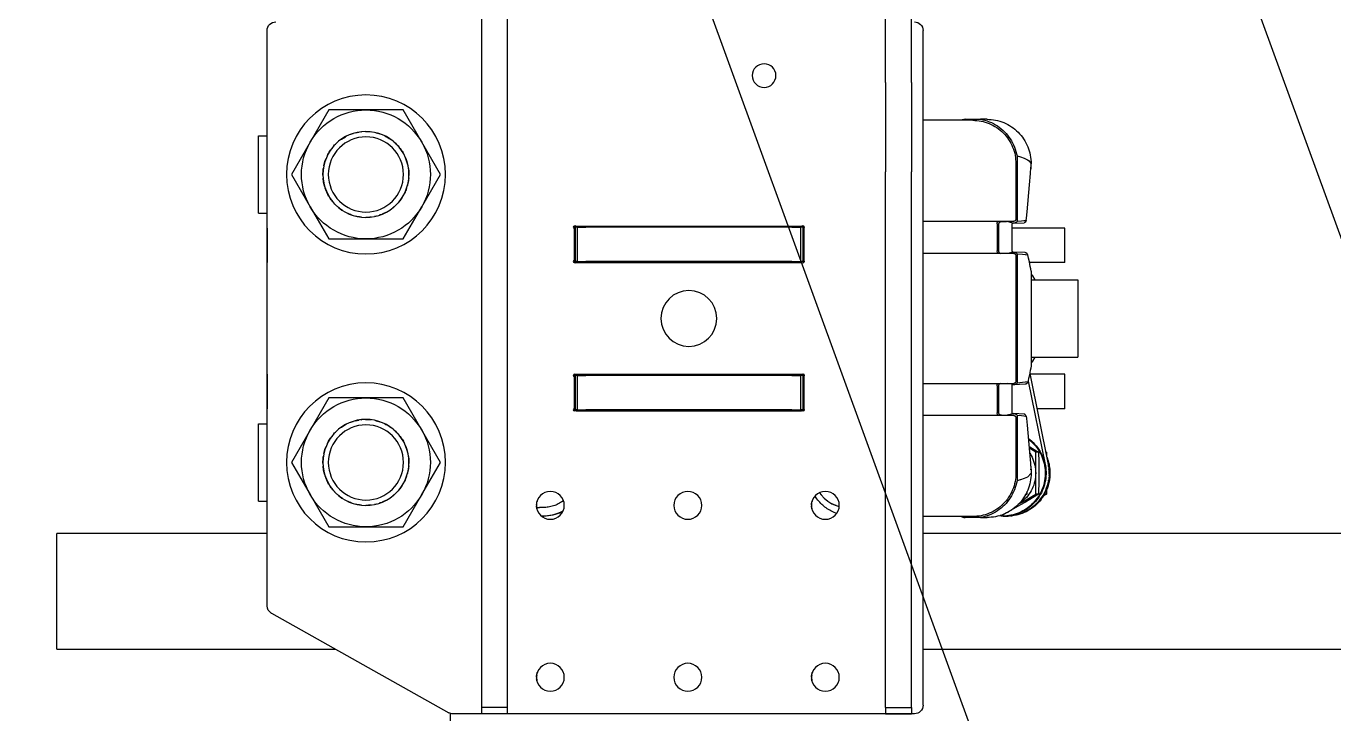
# Model space of a CAD drawing. Header units: inches. Extents: x -233729 to 737493, y -275239 to 196021.
# Drawn here: x 486894.6 to 487199, y 19703.3 to 19863.3 of the extents above; entities that cross this region are included whole.
import ezdxf

# ---------------------------------------------------------------- set-up
doc = ezdxf.new("R2010")
doc.units = ezdxf.units.IN
doc.header["$MEASUREMENT"] = 0
doc.layers.add('P_AX', color=7, linetype='Continuous')

# ---------------------------------------------------------------- blocks, each defined once
blk = doc.blocks.new('A$C48CB4C16')
at = {"layer": 'P_AX', "color": 6, "linetype": 'Continuous'}
for p, q in [((3272.09, 851.11, 710.66), (4039.19, 2958.71, 710.66)), ((4151.95, 2917.67, 710.66), (3383.77, 807.1, 710.66)), ((3289.48, 1509.77, 710.66), (3289.48, 1228.2, 710.66)), ((3247.84, 1204.92, 710.66), (3289.1, 1228.05, 710.66)), ((3397.48, 1228.3, 710.66), (3290.08, 1228.3, 710.66)), ((3296.75, 1228.3, 710.66), (3296.75, 1226.8, 710.66)), ((3302.75, 1228.3, 710.66), (3296.75, 1228.3, 710.66)), ((3296.75, 1226.8, 710.66), (3296.75, 1102.17, 710.66)), ((3302.75, 1226.8, 710.66), (3296.75, 1226.8, 710.66)), ((3302.75, 1228.3, 710.66), (3302.75, 1226.8, 710.66)), ((3302.75, 1226.8, 710.66), (3302.75, 1102.17, 710.66)), ((3390.75, 1228.3, 710.66), (3396.75, 1228.3, 710.66)), ((3390.75, 1226.8, 710.66), (3390.75, 1228.3, 710.66)), ((3390.75, 1226.8, 710.66), (3396.75, 1226.8, 710.66)), ((3390.75, 1226.8, 710.66), (3390.75, 1102.17, 710.66)), ((3396.75, 1226.8, 710.66), (3396.75, 1228.3, 710.66)), ((3396.75, 1226.8, 710.66), (3396.75, 1102.17, 710.66)), ((3399.48, 1226.3, 710.66), (3399.48, 1069.31, 710.66)), ((3309.51, 1219.88, 710.66), (3309.56, 1220.48, 710.66)), ((3309.57, 1220.5, 710.66), (3309.53, 1220.14, 710.66)), ((3309.56, 1220.48, 710.66), (3309.62, 1220.66, 710.66)), ((3373.51, 1219.88, 710.66), (3373.56, 1220.48, 710.66)), ((3373.57, 1220.5, 710.66), (3373.53, 1220.14, 710.66)), ((3373.56, 1220.48, 710.66), (3373.62, 1220.66, 710.66)), ((3309.5, 1219.76, 710.66), (3309.54, 1219.41, 710.66)), ((3309.56, 1219.25, 710.66), (3309.5, 1219.73, 710.66)), ((3309.63, 1218.9, 710.66), (3309.7, 1218.7, 710.66)), ((3309.73, 1218.59, 710.66), (3309.64, 1218.88, 710.66)), ((3373.5, 1219.76, 710.66), (3373.54, 1219.41, 710.66)), ((3373.56, 1219.25, 710.66), (3373.5, 1219.73, 710.66)), ((3373.63, 1218.9, 710.66), (3373.7, 1218.7, 710.66)), ((3373.73, 1218.59, 710.66), (3373.64, 1218.88, 710.66)), ((3197.9, 1213.25, 710.66), (3197.9, 1203.48, 710.66)), ((3197.9, 1213.25, 710.66), (3262.7, 1213.25, 710.66)), ((3399.48, 1213.25, 710.66), (3689.63, 1213.25, 710.66)), ((3197.9, 1203.48, 710.66), (3197.9, 1186.35, 710.66)), ((3246.82, 1203.18, 710.66), (3246.82, 1069.31, 710.66)), ((3246.82, 1186.35, 710.66), (3197.9, 1186.35, 710.66)), ((3256.82, 1177.31, 710.66), (3261.15, 1184.81, 710.66)), ((3261.15, 1184.81, 710.66), (3269.81, 1184.81, 710.66)), ((3269.81, 1184.81, 710.66), (3278.47, 1184.81, 710.66)), ((3278.47, 1184.81, 710.66), (3282.8, 1177.31, 710.66)), ((3659.25, 1186.35, 710.66), (3399.48, 1186.35, 710.66)), ((3311.04, 1182.31, 710.66), (3310.68, 1182.29, 710.66)), ((3311.04, 1182.31, 710.66), (3311.23, 1182.31, 710.66)), ((3315.67, 1181.14, 710.66), (3315.16, 1181.41, 710.66)), ((3315.63, 1181.26, 710.66), (3315.34, 1181.41, 710.66)), ((3379.34, 1181.69, 710.66), (3378.63, 1181.41, 710.66)), ((3411.04, 1182.41, 710.66), (3399.48, 1182.41, 710.66)), ((3408.35, 1182.41, 710.66), (3408.94, 1182.59, 710.66)), ((3408.94, 1182.59, 710.66), (3409.24, 1182.65, 710.66)), ((3412.84, 1182.65, 710.66), (3409.24, 1182.65, 710.66)), ((3412.84, 1182.65, 710.66), (3414.41, 1182.65, 710.66)), ((3414.41, 1182.65, 710.66), (3414.33, 1182.65, 710.66)), ((3417.69, 1182.3, 710.66), (3417, 1182.25, 710.66)), ((3417.89, 1182.12, 710.66), (3417.4, 1182.12, 710.66)), ((3418.92, 1181.54, 710.66), (3417.89, 1182.12, 710.66)), ((3418.14, 1182.31, 710.66), (3417.96, 1182.31, 710.66)), ((3418.14, 1182.31, 710.66), (3418.5, 1182.29, 710.66)), ((3418.14, 1182.31, 710.66), (3418.87, 1182.31, 710.66)), ((3418.87, 1182.31, 710.66), (3419.05, 1182.31, 710.66)), ((3422.19, 1179.67, 710.66), (3418.92, 1181.54, 710.66)), ((3418.94, 1182.27, 710.66), (3418.94, 1182.27, 710.66)), ((3418.94, 1182.27, 710.66), (3418.96, 1182.27, 710.66)), ((3419.13, 1182.3, 710.66), (3419.31, 1182.29, 710.66)), ((3419.84, 1182.25, 710.66), (3420.19, 1182.22, 710.66)), ((3420.34, 1182.05, 710.66), (3420.52, 1182.02, 710.66)), ((3420.52, 1182.02, 710.66), (3420.69, 1181.96, 710.66)), ((3421.23, 1182.02, 710.66), (3421.24, 1182.02, 710.66)), ((3421.29, 1182, 710.66), (3422.25, 1181.71, 710.66)), ((3422.03, 1181.51, 710.66), (3422.04, 1181.51, 710.66)), ((3422.04, 1181.51, 710.66), (3422.1, 1181.48, 710.66)), ((3422.25, 1181.71, 710.66), (3422.6, 1181.56, 710.66)), ((3422.92, 1181.43, 710.66), (3423.22, 1181.3, 710.66)), ((3244.81, 1178.81, 710.66), (3246.04, 1178.81, 710.66)), ((3244.81, 1178.81, 710.66), (3244.81, 1160.81, 710.66)), ((3246.04, 1178.81, 710.66), (3246.82, 1178.81, 710.66)), ((3264.37, 1178.18, 710.66), (3264.13, 1178.04, 710.66)), ((3265.17, 1178.66, 710.66), (3265.07, 1178.6, 710.66)), ((3266.47, 1179.22, 710.66), (3266.27, 1179.16, 710.66)), ((3267.42, 1179.52, 710.66), (3267.37, 1179.5, 710.66)), ((3268.75, 1179.74, 710.66), (3268.61, 1179.73, 710.66)), ((3271.1, 1179.72, 710.66), (3271.02, 1179.73, 710.66)), ((3272.21, 1179.52, 710.66), (3271.82, 1179.59, 710.66)), ((3272.25, 1179.5, 710.66), (3272.21, 1179.52, 710.66)), ((3273.36, 1179.16, 710.66), (3272.92, 1179.3, 710.66)), ((3273.39, 1179.14, 710.66), (3273.36, 1179.16, 710.66)), ((3274.46, 1178.66, 710.66), (3273.7, 1179, 710.66)), ((3274.55, 1178.61, 710.66), (3274.46, 1178.66, 710.66)), ((3275.49, 1178.04, 710.66), (3275.48, 1178.04, 710.66)), ((3309.5, 1179.76, 710.66), (3309.55, 1179.28, 710.66)), ((3309.53, 1179.47, 710.66), (3309.51, 1179.79, 710.66)), ((3309.58, 1180.53, 710.66), (3309.52, 1179.99, 710.66)), ((3309.54, 1180.2, 710.66), (3309.58, 1180.56, 710.66)), ((3309.55, 1180.27, 710.66), (3309.68, 1180.29, 710.66)), ((3309.55, 1180.27, 710.66), (3309.62, 1180.28, 710.66)), ((3309.58, 1180.55, 710.66), (3309.58, 1180.53, 710.66)), ((3309.62, 1180.28, 710.66), (3309.68, 1180.29, 710.66)), ((3309.68, 1178.75, 710.66), (3309.63, 1178.93, 710.66)), ((3309.63, 1178.9, 710.66), (3309.73, 1178.6, 710.66)), ((3309.68, 1180.29, 710.66), (3310.22, 1180.31, 710.66)), ((3311.04, 1180.31, 710.66), (3310.22, 1180.31, 710.66)), ((3315.64, 1178.84, 710.66), (3315.79, 1178.71, 710.66)), ((3373.5, 1179.76, 710.66), (3373.55, 1179.28, 710.66)), ((3373.53, 1179.47, 710.66), (3373.51, 1179.79, 710.66)), ((3373.58, 1180.53, 710.66), (3373.52, 1179.99, 710.66)), ((3373.54, 1180.2, 710.66), (3373.58, 1180.56, 710.66)), ((3373.58, 1180.55, 710.66), (3373.58, 1180.53, 710.66)), ((3373.68, 1178.75, 710.66), (3373.63, 1178.93, 710.66)), ((3373.63, 1178.9, 710.66), (3373.73, 1178.6, 710.66)), ((3374.59, 1178.05, 710.66), (3374.34, 1177.65, 710.66)), ((3375.74, 1177.35, 710.66), (3376.48, 1178.15, 710.66)), ((3376.48, 1178.15, 710.66), (3377.32, 1178.84, 710.66)), ((3377.32, 1178.84, 710.66), (3378.26, 1179.41, 710.66)), ((3378.26, 1179.41, 710.66), (3379.25, 1179.84, 710.66)), ((3379.25, 1179.84, 710.66), (3379.94, 1180.04, 710.66)), ((3379.25, 1179.84, 710.66), (3379.94, 1180.04, 710.66)), ((3421.64, 1179.56, 710.66), (3422.54, 1179.05, 710.66)), ((3422.5, 1178.95, 710.66), (3421.75, 1179.47, 710.66)), ((3423.29, 1179.03, 710.66), (3422.19, 1179.67, 710.66)), ((3422.54, 1179.05, 710.66), (3425.76, 1177.21, 710.66)), ((3426.35, 1177.21, 710.66), (3423.29, 1179.03, 710.66)), ((3423.3, 1180.85, 710.66), (3423.46, 1180.76, 710.66)), ((3423.46, 1180.76, 710.66), (3423.59, 1180.66, 710.66)), ((3424.15, 1180.78, 710.66), (3424.17, 1180.77, 710.66)), ((3424.26, 1180.71, 710.66), (3425.02, 1180.17, 710.66)), ((3424.72, 1179.81, 710.66), (3424.74, 1179.79, 710.66)), ((3424.74, 1179.79, 710.66), (3424.81, 1179.72, 710.66)), ((3425.02, 1180.17, 710.66), (3425.32, 1179.91, 710.66)), ((3425.59, 1179.67, 710.66), (3425.82, 1179.47, 710.66)), ((3425.72, 1178.77, 710.66), (3425.85, 1178.63, 710.66)), ((3425.85, 1178.63, 710.66), (3425.94, 1178.5, 710.66)), ((3426.54, 1178.69, 710.66), (3426.56, 1178.65, 710.66)), ((3426.65, 1178.54, 710.66), (3427.17, 1177.83, 710.66)), ((3252.49, 1169.81, 710.66), (3256.82, 1177.31, 710.66)), ((3261.19, 1174.84, 710.66), (3260.96, 1174.45, 710.66)), ((3261.58, 1175.49, 710.66), (3261.45, 1175.26, 710.66)), ((3262.58, 1176.69, 710.66), (3262.33, 1176.44, 710.66)), ((3263.18, 1177.29, 710.66), (3263.05, 1177.16, 710.66)), ((3276.56, 1177.17, 710.66), (3276.45, 1177.29, 710.66)), ((3277.3, 1176.44, 710.66), (3277.25, 1176.48, 710.66)), ((3278.17, 1175.28, 710.66), (3278.04, 1175.49, 710.66)), ((3282.8, 1177.31, 710.66), (3287.13, 1169.81, 710.66)), ((3375.39, 1176.86, 710.66), (3375.74, 1177.35, 710.66)), ((3375.39, 1176.85, 710.66), (3375.39, 1176.86, 710.66)), ((3423.63, 1177.21, 710.66), (3423.22, 1177.46, 710.66)), ((3423.34, 1177.21, 710.66), (3423.63, 1177.21, 710.66)), ((3423.65, 1176.58, 710.66), (3423.63, 1177.21, 710.66)), ((3425.71, 1174.93, 710.66), (3425.7, 1173.55, 710.66)), ((3425.76, 1177.21, 710.66), (3425.71, 1174.93, 710.66)), ((3426.35, 1177.21, 710.66), (3425.76, 1177.21, 710.66)), ((3426.37, 1176.42, 710.66), (3426.35, 1177.21, 710.66)), ((3426.4, 1174.79, 710.66), (3426.37, 1176.42, 710.66)), ((3426.74, 1177.34, 710.66), (3426.76, 1177.31, 710.66)), ((3426.76, 1177.31, 710.66), (3426.82, 1177.2, 710.66)), ((3427.17, 1177.83, 710.66), (3427.38, 1177.47, 710.66)), ((3427.37, 1176.03, 710.66), (3427.45, 1175.85, 710.66)), ((3427.45, 1175.85, 710.66), (3427.49, 1175.71, 710.66)), ((3427.51, 1177.61, 710.66), (3427.46, 1177.64, 710.66)), ((3428.18, 1177.21, 710.66), (3427.51, 1177.61, 710.66)), ((3427.56, 1177.17, 710.66), (3427.71, 1176.92, 710.66)), ((3427.71, 1177.21, 710.66), (3428.18, 1177.21, 710.66)), ((3428.14, 1175.95, 710.66), (3428.16, 1175.89, 710.66)), ((3428.2, 1176.42, 710.66), (3428.18, 1177.21, 710.66)), ((3428.2, 1176.22, 710.66), (3428.2, 1176.42, 710.66)), ((3428.22, 1175.72, 710.66), (3428.48, 1174.94, 710.66)), ((3428.48, 1174.94, 710.66), (3428.57, 1174.5, 710.66)), ((3260.26, 1172.71, 710.66), (3260.1, 1172.2, 710.66)), ((3260.46, 1173.35, 710.66), (3260.36, 1173.02, 710.66)), ((3278.67, 1174.45, 710.66), (3278.6, 1174.56, 710.66)), ((3279.26, 1173.05, 710.66), (3279.16, 1173.35, 710.66)), ((3279.52, 1172.2, 710.66), (3279.47, 1172.38, 710.66)), ((3421.1, 1159.41, 710.66), (3421.1, 1172.31, 710.66)), ((3421.34, 1158.84, 710.66), (3421.34, 1174.12, 710.66)), ((3422.1, 1173.89, 710.66), (3421.34, 1174.12, 710.66)), ((3422.16, 1173.87, 710.66), (3422.1, 1173.89, 710.66)), ((3422.99, 1173.58, 710.66), (3422.16, 1173.87, 710.66)), ((3423.81, 1173.21, 710.66), (3422.99, 1173.58, 710.66)), ((3424.63, 1172.31, 710.66), (3423.81, 1173.21, 710.66)), ((3424.6, 1171.65, 710.66), (3424.62, 1171.96, 710.66)), ((3424.62, 1171.96, 710.66), (3424.63, 1172.31, 710.66)), ((3425.7, 1173.55, 710.66), (3425.69, 1172.31, 710.66)), ((3425.69, 1172.31, 710.66), (3425.71, 1169.82, 710.66)), ((3426.42, 1172.31, 710.66), (3426.4, 1174.79, 710.66)), ((3426.42, 1171.06, 710.66), (3426.42, 1172.31, 710.66)), ((3427.88, 1174.35, 710.66), (3427.9, 1174.31, 710.66)), ((3427.9, 1174.31, 710.66), (3427.91, 1174.16, 710.66)), ((3428.07, 1172.91, 710.66), (3428.09, 1172.71, 710.66)), ((3428.09, 1172.71, 710.66), (3428.08, 1172.57, 710.66)), ((3428.64, 1174.16, 710.66), (3428.7, 1173.9, 710.66)), ((3428.81, 1171.77, 710.66), (3428.76, 1171.3, 710.66)), ((3428.81, 1172.84, 710.66), (3428.81, 1172.76, 710.66)), ((3428.81, 1172.56, 710.66), (3428.81, 1171.77, 710.66)), ((3256.82, 1162.31, 710.66), (3252.49, 1169.81, 710.66)), ((3259.84, 1170.26, 710.66), (3259.81, 1169.81, 710.66)), ((3259.89, 1171.01, 710.66), (3259.87, 1170.71, 710.66)), ((3279.77, 1170.6, 710.66), (3279.74, 1171.01, 710.66)), ((3279.81, 1169.81, 710.66), (3279.8, 1170.07, 710.66)), ((3287.13, 1169.81, 710.66), (3282.8, 1162.31, 710.66)), ((3423.91, 1150.87, 710.66), (3427.89, 1170.29, 710.66)), ((3424.27, 1167.41, 710.66), (3424.48, 1170.02, 710.66)), ((3424.29, 1149.14, 710.66), (3428.62, 1170.29, 710.66)), ((3424.48, 1170.02, 710.66), (3424.5, 1170.19, 710.66)), ((3424.5, 1170.19, 710.66), (3424.52, 1170.47, 710.66)), ((3424.52, 1170.47, 710.66), (3424.55, 1170.98, 710.66)), ((3424.52, 1170.47, 710.66), (3424.54, 1170.84, 710.66)), ((3424.55, 1170.98, 710.66), (3424.6, 1171.65, 710.66)), ((3424.57, 1171.15, 710.66), (3424.59, 1171.44, 710.66)), ((3424.59, 1171.52, 710.66), (3424.58, 1171.4, 710.66)), ((3424.58, 1171.4, 710.66), (3424.58, 1171.35, 710.66)), ((3424.59, 1171.5, 710.66), (3424.59, 1171.52, 710.66)), ((3424.59, 1171.44, 710.66), (3424.59, 1171.5, 710.66)), ((3425.71, 1169.82, 710.66), (3425.74, 1168.2, 710.66)), ((3426.35, 1167.4, 710.66), (3426.4, 1169.68, 710.66)), ((3426.4, 1169.68, 710.66), (3426.42, 1171.06, 710.66)), ((3428.02, 1171.1, 710.66), (3427.89, 1170.29, 710.66)), ((3428.03, 1171.16, 710.66), (3428.02, 1171.1, 710.66)), ((3428.7, 1170.72, 710.66), (3428.67, 1170.55, 710.66)), ((3428.72, 1170.87, 710.66), (3428.7, 1170.72, 710.66)), ((3259.89, 1168.6, 710.66), (3259.93, 1168.38, 710.66)), ((3260.04, 1167.77, 710.66), (3260.1, 1167.41, 710.66)), ((3260.46, 1166.26, 710.66), (3260.53, 1166.12, 710.66)), ((3278.96, 1165.81, 710.66), (3279.16, 1166.26, 710.66)), ((3279.52, 1167.41, 710.66), (3279.58, 1167.74, 710.66)), ((3279.65, 1168.1, 710.66), (3279.74, 1168.6, 710.66)), ((3423.69, 1161.11, 710.66), (3424.27, 1167.41, 710.66)), ((3424.15, 1166.09, 710.66), (3424.31, 1166.19, 710.66)), ((3424.69, 1166.8, 710.66), (3424.19, 1166.51, 710.66)), ((3424.29, 1167.63, 710.66), (3424.85, 1168.62, 710.66)), ((3424.31, 1166.19, 710.66), (3426.35, 1167.4, 710.66)), ((3425.76, 1167.4, 710.66), (3424.69, 1166.8, 710.66)), ((3425.74, 1168.2, 710.66), (3425.76, 1167.4, 710.66)), ((3426.35, 1167.4, 710.66), (3425.76, 1167.4, 710.66)), ((3428.01, 1167.3, 710.66), (3428.18, 1167.4, 710.66)), ((3428.03, 1167.4, 710.66), (3428.18, 1167.4, 710.66)), ((3428.18, 1167.4, 710.66), (3428.2, 1168.2, 710.66)), ((3428.2, 1168.2, 710.66), (3428.2, 1168.21, 710.66)), ((3428.33, 1168.66, 710.66), (3428.26, 1168.52, 710.66)), ((3260.85, 1165.41, 710.66), (3260.96, 1165.16, 710.66)), ((3261.58, 1164.13, 710.66), (3261.64, 1164.05, 710.66)), ((3262.2, 1163.33, 710.66), (3262.33, 1163.18, 710.66)), ((3277.3, 1163.18, 710.66), (3277.44, 1163.35, 710.66)), ((3277.79, 1163.81, 710.66), (3278.04, 1164.13, 710.66)), ((3278.67, 1165.16, 710.66), (3278.79, 1165.44, 710.66)), ((3423.98, 1164.22, 710.66), (3424.7, 1164.78, 710.66)), ((3424, 1164.37, 710.66), (3424.51, 1164.78, 710.66)), ((3244.81, 1160.81, 710.66), (3246.04, 1160.81, 710.66)), ((3246.04, 1160.81, 710.66), (3246.82, 1160.81, 710.66)), ((3261.15, 1154.81, 710.66), (3256.82, 1162.31, 710.66)), ((3263.18, 1162.32, 710.66), (3263.21, 1162.3, 710.66)), ((3264.03, 1161.66, 710.66), (3264.13, 1161.58, 710.66)), ((3264.13, 1161.58, 710.66), (3265.05, 1161.02, 710.66)), ((3265.16, 1160.96, 710.66), (3265.17, 1160.95, 710.66)), ((3265.17, 1160.95, 710.66), (3265.31, 1160.89, 710.66)), ((3266.2, 1160.49, 710.66), (3266.27, 1160.46, 710.66)), ((3266.27, 1160.46, 710.66), (3266.85, 1160.27, 710.66)), ((3267.36, 1160.11, 710.66), (3267.42, 1160.1, 710.66)), ((3267.42, 1160.1, 710.66), (3268.22, 1159.95, 710.66)), ((3268.59, 1159.88, 710.66), (3268.61, 1159.88, 710.66)), ((3268.61, 1159.88, 710.66), (3268.8, 1159.87, 710.66)), ((3269.7, 1159.81, 710.66), (3269.81, 1159.81, 710.66)), ((3271.02, 1159.88, 710.66), (3271.05, 1159.88, 710.66)), ((3272.03, 1160.07, 710.66), (3272.21, 1160.1, 710.66)), ((3273.36, 1160.46, 710.66), (3273.44, 1160.49, 710.66)), ((3274.24, 1160.85, 710.66), (3274.46, 1160.95, 710.66)), ((3275.49, 1161.58, 710.66), (3275.61, 1161.67, 710.66)), ((3276.19, 1162.12, 710.66), (3276.45, 1162.32, 710.66)), ((3282.8, 1162.31, 710.66), (3278.47, 1154.81, 710.66)), ((3423.48, 1159.05, 710.66), (3423.54, 1159.62, 710.66)), ((3423.54, 1159.62, 710.66), (3423.69, 1161.11, 710.66)), ((3246.81, 1149.31, 710.66), (3246.81, 1157.31, 710.66)), ((3318.5, 1157.56, 710.66), (3318.14, 1157.56, 710.66)), ((3318.25, 1149.81, 710.66), (3318.25, 1157.31, 710.66)), ((3319, 1157.56, 710.66), (3318.5, 1157.56, 710.66)), ((3318.5, 1149.56, 710.66), (3318.5, 1157.56, 710.66)), ((3318.75, 1157.81, 710.66), (3371.22, 1157.81, 710.66)), ((3319, 1157.56, 710.66), (3321, 1157.56, 710.66)), ((3319, 1149.56, 710.66), (3319, 1157.56, 710.66)), ((3368.97, 1157.56, 710.66), (3321, 1157.56, 710.66)), ((3335.25, 1157.81, 710.66), (3335.25, 1157.56, 710.66)), ((3355.25, 1157.56, 710.66), (3355.25, 1157.81, 710.66)), ((3368.97, 1157.56, 710.66), (3370.97, 1157.56, 710.66)), ((3371.47, 1157.56, 710.66), (3370.97, 1157.56, 710.66)), ((3370.97, 1149.56, 710.66), (3370.97, 1157.56, 710.66)), ((3371.82, 1157.56, 710.66), (3371.47, 1157.56, 710.66)), ((3371.47, 1149.56, 710.66), (3371.47, 1157.56, 710.66)), ((3371.72, 1149.81, 710.66), (3371.72, 1157.31, 710.66)), ((3420.6, 1158.91, 710.66), (3399.48, 1158.91, 710.66)), ((3416.79, 1158.69, 710.66), (3416.72, 1158.31, 710.66)), ((3416.72, 1152.01, 710.66), (3416.72, 1158.31, 710.66)), ((3416.94, 1158.91, 710.66), (3416.79, 1158.69, 710.66)), ((3417.11, 1158.25, 710.66), (3417.11, 1151.95, 710.66)), ((3417.71, 1158.85, 710.66), (3418.92, 1158.85, 710.66)), ((3418.92, 1158.85, 710.66), (3419.07, 1158.82, 710.66)), ((3420.37, 1158.48, 710.66), (3419.07, 1158.82, 710.66)), ((3420.25, 1158.32, 710.66), (3420.24, 1158.25, 710.66)), ((3420.24, 1158.25, 710.66), (3420.24, 1151.95, 710.66)), ((3420.26, 1158.39, 710.66), (3420.25, 1158.32, 710.66)), ((3420.28, 1158.5, 710.66), (3420.26, 1158.39, 710.66)), ((3422.98, 1158.56, 710.66), (3420.64, 1158.45, 710.66)), ((3421.34, 1158.84, 710.66), (3422.41, 1158.93, 710.66)), ((3422.41, 1158.93, 710.66), (3422.95, 1158.99, 710.66)), ((3422.95, 1158.99, 710.66), (3423.33, 1159.04, 710.66)), ((3422.99, 1158.56, 710.66), (3422.98, 1158.56, 710.66)), ((3423.05, 1158.57, 710.66), (3422.99, 1158.56, 710.66)), ((3423.11, 1158.59, 710.66), (3423.05, 1158.57, 710.66)), ((3423.15, 1158.61, 710.66), (3423.11, 1158.59, 710.66)), ((3423.16, 1158.61, 710.66), (3423.15, 1158.61, 710.66)), ((3423.21, 1158.65, 710.66), (3423.16, 1158.61, 710.66)), ((3423.24, 1158.68, 710.66), (3423.21, 1158.65, 710.66)), ((3423.27, 1158.71, 710.66), (3423.24, 1158.68, 710.66)), ((3423.28, 1158.73, 710.66), (3423.27, 1158.71, 710.66)), ((3423.32, 1158.78, 710.66), (3423.28, 1158.73, 710.66)), ((3423.35, 1158.83, 710.66), (3423.32, 1158.78, 710.66)), ((3423.33, 1159.04, 710.66), (3423.48, 1159.05, 710.66)), ((3423.39, 1158.89, 710.66), (3423.35, 1158.83, 710.66)), ((3423.4, 1158.91, 710.66), (3423.39, 1158.89, 710.66)), ((3423.41, 1158.93, 710.66), (3423.4, 1158.91, 710.66)), ((3423.43, 1158.96, 710.66), (3423.41, 1158.93, 710.66)), ((3423.48, 1159.04, 710.66), (3423.43, 1158.96, 710.66)), ((3423.48, 1159.05, 710.66), (3423.48, 1159.04, 710.66)), ((3426.06, 1157.31, 710.66), (3425.96, 1157.31, 710.66)), ((3432.51, 1157.31, 710.66), (3426.06, 1157.31, 710.66)), ((3432.51, 1157.31, 710.66), (3432.51, 1149.31, 710.66)), ((3269.81, 1154.81, 710.66), (3261.15, 1154.81, 710.66)), ((3278.47, 1154.81, 710.66), (3269.81, 1154.81, 710.66)), ((3399.48, 1151.41, 710.66), (3420.6, 1151.41, 710.66)), ((3416.79, 1151.62, 710.66), (3416.94, 1151.41, 710.66)), ((3417.46, 1151.41, 710.66), (3417.29, 1151.52, 710.66)), ((3420.37, 1151.71, 710.66), (3419.22, 1151.41, 710.66)), ((3420.24, 1151.95, 710.66), (3420.25, 1151.88, 710.66)), ((3420.25, 1151.88, 710.66), (3420.25, 1151.83, 710.66)), ((3420.25, 1151.83, 710.66), (3420.26, 1151.74, 710.66)), ((3420.26, 1151.74, 710.66), (3420.27, 1151.69, 710.66)), ((3423.23, 1151.62, 710.66), (3420.64, 1151.74, 710.66)), ((3421.1, 1121.71, 710.66), (3421.1, 1150.91, 710.66)), ((3421.34, 1121.26, 710.66), (3421.34, 1151.35, 710.66)), ((3422.6, 1151.24, 710.66), (3421.34, 1151.35, 710.66)), ((3423.23, 1151.17, 710.66), (3422.6, 1151.24, 710.66)), ((3423.35, 1151.6, 710.66), (3423.23, 1151.62, 710.66)), ((3423.33, 1151.15, 710.66), (3423.23, 1151.17, 710.66)), ((3423.86, 1151.08, 710.66), (3423.33, 1151.15, 710.66)), ((3423.44, 1151.57, 710.66), (3423.35, 1151.6, 710.66)), ((3423.46, 1151.55, 710.66), (3423.44, 1151.57, 710.66)), ((3423.56, 1151.49, 710.66), (3423.46, 1151.55, 710.66)), ((3423.57, 1151.48, 710.66), (3423.56, 1151.49, 710.66)), ((3423.64, 1151.42, 710.66), (3423.57, 1151.48, 710.66)), ((3423.66, 1151.4, 710.66), (3423.64, 1151.42, 710.66)), ((3423.67, 1151.38, 710.66), (3423.66, 1151.4, 710.66)), ((3423.71, 1151.35, 710.66), (3423.67, 1151.38, 710.66)), ((3423.73, 1151.31, 710.66), (3423.71, 1151.35, 710.66)), ((3423.78, 1151.25, 710.66), (3423.73, 1151.31, 710.66)), ((3423.8, 1151.2, 710.66), (3423.78, 1151.25, 710.66)), ((3423.83, 1151.16, 710.66), (3423.8, 1151.2, 710.66)), ((3423.86, 1151.08, 710.66), (3423.83, 1151.16, 710.66)), ((3423.94, 1150.75, 710.66), (3423.86, 1151.08, 710.66)), ((3424.04, 1150.3, 710.66), (3423.94, 1150.75, 710.66)), ((3318.5, 1149.56, 710.66), (3318.14, 1149.56, 710.66)), ((3319, 1149.56, 710.66), (3318.5, 1149.56, 710.66)), ((3318.75, 1149.31, 710.66), (3371.22, 1149.31, 710.66)), ((3319, 1149.56, 710.66), (3321, 1149.56, 710.66)), ((3368.97, 1149.56, 710.66), (3321, 1149.56, 710.66)), ((3335.25, 1149.56, 710.66), (3335.25, 1149.31, 710.66)), ((3355.25, 1149.31, 710.66), (3355.25, 1149.56, 710.66)), ((3368.97, 1149.56, 710.66), (3370.97, 1149.56, 710.66)), ((3371.47, 1149.56, 710.66), (3370.97, 1149.56, 710.66)), ((3371.82, 1149.56, 710.66), (3371.47, 1149.56, 710.66)), ((3424.22, 1149.49, 710.66), (3424.04, 1150.3, 710.66)), ((3424.33, 1148.91, 710.66), (3424.22, 1149.49, 710.66)), ((3426.06, 1149.31, 710.66), (3424.32, 1149.31, 710.66)), ((3424.43, 1148.4, 710.66), (3424.33, 1148.91, 710.66)), ((3424.53, 1147.87, 710.66), (3424.43, 1148.4, 710.66)), ((3424.63, 1147.3, 710.66), (3424.53, 1147.87, 710.66)), ((3432.51, 1149.31, 710.66), (3426.06, 1149.31, 710.66)), ((3424.63, 1125.32, 710.66), (3424.63, 1147.3, 710.66)), ((3424.91, 1146.25, 710.66), (3424.63, 1146.61, 710.66)), ((3424.63, 1145.31, 710.66), (3431.27, 1145.31, 710.66)), ((3424.91, 1146.24, 710.66), (3424.91, 1146.25, 710.66)), ((3425.51, 1145.31, 710.66), (3424.91, 1146.24, 710.66)), ((3431.27, 1145.31, 710.66), (3435.51, 1145.31, 710.66)), ((3435.51, 1127.31, 710.66), (3435.51, 1145.31, 710.66)), ((3424.63, 1127.31, 710.66), (3431.27, 1127.31, 710.66)), ((3424.63, 1126.01, 710.66), (3424.9, 1126.35, 710.66)), ((3424.9, 1126.35, 710.66), (3424.91, 1126.37, 710.66)), ((3424.91, 1126.37, 710.66), (3425.51, 1127.31, 710.66)), ((3431.27, 1127.31, 710.66), (3435.51, 1127.31, 710.66)), ((3246.81, 1115.31, 710.66), (3246.81, 1123.31, 710.66)), ((3318.5, 1123.06, 710.66), (3318.14, 1123.06, 710.66)), ((3318.47, 1123.4, 710.66), (3318.47, 1123.06, 710.66)), ((3319, 1123.06, 710.66), (3318.5, 1123.06, 710.66)), ((3318.5, 1115.06, 710.66), (3318.5, 1123.06, 710.66)), ((3318.75, 1123.31, 710.66), (3371.22, 1123.31, 710.66)), ((3319, 1123.06, 710.66), (3321, 1123.06, 710.66)), ((3319, 1115.06, 710.66), (3319, 1123.06, 710.66)), ((3368.97, 1123.06, 710.66), (3321, 1123.06, 710.66)), ((3324.47, 1123.06, 710.66), (3324.47, 1123.31, 710.66)), ((3335.25, 1123.31, 710.66), (3335.25, 1123.06, 710.66)), ((3355.25, 1123.06, 710.66), (3355.25, 1123.31, 710.66)), ((3368.97, 1123.06, 710.66), (3370.97, 1123.06, 710.66)), ((3371.47, 1123.06, 710.66), (3370.97, 1123.06, 710.66)), ((3370.97, 1115.06, 710.66), (3370.97, 1123.06, 710.66)), ((3371.82, 1123.06, 710.66), (3371.47, 1123.06, 710.66)), ((3371.47, 1115.06, 710.66), (3371.47, 1123.06, 710.66)), ((3424.22, 1123.12, 710.66), (3424.04, 1122.32, 710.66)), ((3424.33, 1123.71, 710.66), (3424.22, 1123.12, 710.66)), ((3426.06, 1123.31, 710.66), (3424.25, 1123.31, 710.66)), ((3424.43, 1124.21, 710.66), (3424.33, 1123.71, 710.66)), ((3424.53, 1124.74, 710.66), (3424.43, 1124.21, 710.66)), ((3424.63, 1125.32, 710.66), (3424.53, 1124.74, 710.66)), ((3432.51, 1123.31, 710.66), (3426.06, 1123.31, 710.66)), ((3432.51, 1123.31, 710.66), (3432.51, 1115.31, 710.66)), ((3318.25, 1115.31, 710.66), (3318.25, 1122.81, 710.66)), ((3371.72, 1115.31, 710.66), (3371.72, 1122.81, 710.66)), ((3420.6, 1121.21, 710.66), (3399.48, 1121.21, 710.66)), ((3416.79, 1120.99, 710.66), (3416.72, 1120.61, 710.66)), ((3416.72, 1114.31, 710.66), (3416.72, 1120.61, 710.66)), ((3416.94, 1121.21, 710.66), (3416.79, 1120.99, 710.66)), ((3417.11, 1120.67, 710.66), (3417.11, 1114.37, 710.66)), ((3417.29, 1121.09, 710.66), (3417.46, 1121.21, 710.66)), ((3420.37, 1120.9, 710.66), (3419.22, 1121.21, 710.66)), ((3420.24, 1120.67, 710.66), (3420.25, 1120.73, 710.66)), ((3420.24, 1120.67, 710.66), (3420.24, 1114.37, 710.66)), ((3420.25, 1120.78, 710.66), (3420.26, 1120.88, 710.66)), ((3420.25, 1120.73, 710.66), (3420.25, 1120.78, 710.66)), ((3420.26, 1120.88, 710.66), (3420.27, 1120.92, 710.66)), ((3423.23, 1120.99, 710.66), (3420.64, 1120.87, 710.66)), ((3421.34, 1121.26, 710.66), (3422.6, 1121.38, 710.66)), ((3422.6, 1121.38, 710.66), (3423.23, 1121.45, 710.66)), ((3423.2, 1120.99, 710.66), (3423.2, 1120.99, 710.66)), ((3423.23, 1121.45, 710.66), (3423.33, 1121.46, 710.66)), ((3423.35, 1121.01, 710.66), (3423.23, 1120.99, 710.66)), ((3423.33, 1121.46, 710.66), (3423.86, 1121.53, 710.66)), ((3423.44, 1121.05, 710.66), (3423.35, 1121.01, 710.66)), ((3423.46, 1121.06, 710.66), (3423.44, 1121.05, 710.66)), ((3423.56, 1121.12, 710.66), (3423.46, 1121.06, 710.66)), ((3423.57, 1121.13, 710.66), (3423.56, 1121.12, 710.66)), ((3423.64, 1121.19, 710.66), (3423.57, 1121.13, 710.66)), ((3423.66, 1121.22, 710.66), (3423.64, 1121.19, 710.66)), ((3423.67, 1121.23, 710.66), (3423.66, 1121.22, 710.66)), ((3423.71, 1121.27, 710.66), (3423.67, 1121.23, 710.66)), ((3423.73, 1121.3, 710.66), (3423.71, 1121.27, 710.66)), ((3423.78, 1121.36, 710.66), (3423.73, 1121.3, 710.66)), ((3423.8, 1121.41, 710.66), (3423.78, 1121.36, 710.66)), ((3423.83, 1121.46, 710.66), (3423.8, 1121.41, 710.66)), ((3423.86, 1121.53, 710.66), (3423.83, 1121.46, 710.66)), ((3423.94, 1121.87, 710.66), (3423.86, 1121.53, 710.66)), ((3424.04, 1122.32, 710.66), (3423.94, 1121.87, 710.66)), ((3256.82, 1110.31, 710.66), (3261.15, 1117.81, 710.66)), ((3261.15, 1117.81, 710.66), (3269.81, 1117.81, 710.66)), ((3269.81, 1117.81, 710.66), (3278.47, 1117.81, 710.66)), ((3278.47, 1117.81, 710.66), (3282.8, 1110.31, 710.66)), ((3318.87, 1115.06, 710.66), (3318.14, 1115.06, 710.66)), ((3318.5, 1115.06, 710.66), (3318.14, 1115.06, 710.66)), ((3319, 1115.06, 710.66), (3318.5, 1115.06, 710.66)), ((3318.75, 1114.81, 710.66), (3371.22, 1114.81, 710.66)), ((3319, 1115.06, 710.66), (3318.87, 1115.06, 710.66)), ((3319.69, 1115.06, 710.66), (3319, 1115.06, 710.66)), ((3319, 1115.06, 710.66), (3321, 1115.06, 710.66)), ((3326.57, 1115.06, 710.66), (3319.69, 1115.06, 710.66)), ((3368.97, 1115.06, 710.66), (3321, 1115.06, 710.66)), ((3327.37, 1115.06, 710.66), (3326.57, 1115.06, 710.66)), ((3327.37, 1115.06, 710.66), (3327.4, 1114.99, 710.66)), ((3327.4, 1114.99, 710.66), (3327.49, 1114.81, 710.66)), ((3335.25, 1115.06, 710.66), (3335.25, 1114.81, 710.66)), ((3355.25, 1114.81, 710.66), (3355.25, 1115.06, 710.66)), ((3368.97, 1115.06, 710.66), (3370.97, 1115.06, 710.66)), ((3371.47, 1115.06, 710.66), (3370.97, 1115.06, 710.66)), ((3371.82, 1115.06, 710.66), (3371.47, 1115.06, 710.66)), ((3416.79, 1113.92, 710.66), (3416.94, 1113.71, 710.66)), ((3420.37, 1114.14, 710.66), (3419.07, 1113.79, 710.66)), ((3422.21, 1115.31, 710.66), (3420.24, 1115.31, 710.66)), ((3420.24, 1114.37, 710.66), (3420.25, 1114.29, 710.66)), ((3420.25, 1114.29, 710.66), (3420.26, 1114.22, 710.66)), ((3420.26, 1114.22, 710.66), (3420.28, 1114.11, 710.66)), ((3420.64, 1114.17, 710.66), (3422.98, 1114.05, 710.66)), ((3432.51, 1115.31, 710.66), (3422.21, 1115.31, 710.66)), ((3422.99, 1114.05, 710.66), (3422.98, 1114.05, 710.66)), ((3423.05, 1114.04, 710.66), (3422.99, 1114.05, 710.66)), ((3423.11, 1114.02, 710.66), (3423.05, 1114.04, 710.66)), ((3423.15, 1114.01, 710.66), (3423.11, 1114.02, 710.66)), ((3423.16, 1114, 710.66), (3423.15, 1114.01, 710.66)), ((3423.21, 1113.96, 710.66), (3423.16, 1114, 710.66)), ((3423.24, 1113.93, 710.66), (3423.21, 1113.96, 710.66)), ((3423.27, 1113.9, 710.66), (3423.24, 1113.93, 710.66)), ((3244.81, 1111.81, 710.66), (3246.04, 1111.81, 710.66)), ((3244.81, 1111.81, 710.66), (3244.81, 1093.81, 710.66)), ((3246.04, 1111.81, 710.66), (3246.82, 1111.81, 710.66)), ((3264.37, 1111.18, 710.66), (3264.13, 1111.04, 710.66)), ((3265.17, 1111.66, 710.66), (3265.07, 1111.6, 710.66)), ((3266.47, 1112.22, 710.66), (3266.27, 1112.16, 710.66)), ((3267.42, 1112.52, 710.66), (3267.37, 1112.5, 710.66)), ((3268.75, 1112.74, 710.66), (3268.61, 1112.73, 710.66)), ((3271.1, 1112.72, 710.66), (3271.02, 1112.73, 710.66)), ((3272.21, 1112.52, 710.66), (3271.82, 1112.59, 710.66)), ((3272.25, 1112.5, 710.66), (3272.21, 1112.52, 710.66)), ((3273.36, 1112.16, 710.66), (3272.92, 1112.29, 710.66)), ((3273.39, 1112.14, 710.66), (3273.36, 1112.16, 710.66)), ((3274.46, 1111.66, 710.66), (3273.7, 1112, 710.66)), ((3274.55, 1111.61, 710.66), (3274.46, 1111.66, 710.66)), ((3275.49, 1111.04, 710.66), (3275.48, 1111.04, 710.66)), ((3399.48, 1113.71, 710.66), (3420.6, 1113.71, 710.66)), ((3417.71, 1113.77, 710.66), (3418.92, 1113.77, 710.66)), ((3419.07, 1113.79, 710.66), (3418.92, 1113.77, 710.66)), ((3421.1, 1100.31, 710.66), (3421.1, 1113.21, 710.66)), ((3421.34, 1098.5, 710.66), (3421.34, 1113.78, 710.66)), ((3422.41, 1113.68, 710.66), (3421.34, 1113.78, 710.66)), ((3422.95, 1113.62, 710.66), (3422.41, 1113.68, 710.66)), ((3423.33, 1113.58, 710.66), (3422.95, 1113.62, 710.66)), ((3423.28, 1113.88, 710.66), (3423.27, 1113.9, 710.66)), ((3423.32, 1113.83, 710.66), (3423.28, 1113.88, 710.66)), ((3423.35, 1113.78, 710.66), (3423.32, 1113.83, 710.66)), ((3423.48, 1113.56, 710.66), (3423.33, 1113.58, 710.66)), ((3423.39, 1113.72, 710.66), (3423.35, 1113.78, 710.66)), ((3423.4, 1113.7, 710.66), (3423.39, 1113.72, 710.66)), ((3423.41, 1113.69, 710.66), (3423.4, 1113.7, 710.66)), ((3423.43, 1113.65, 710.66), (3423.41, 1113.69, 710.66)), ((3423.48, 1113.57, 710.66), (3423.43, 1113.65, 710.66)), ((3423.48, 1113.56, 710.66), (3423.48, 1113.57, 710.66)), ((3423.48, 1113.56, 710.66), (3423.54, 1112.99, 710.66)), ((3423.54, 1112.99, 710.66), (3423.69, 1111.5, 710.66)), ((3423.69, 1111.5, 710.66), (3424.27, 1105.2, 710.66)), ((3252.49, 1102.81, 710.66), (3256.82, 1110.31, 710.66)), ((3261.19, 1107.84, 710.66), (3260.96, 1107.45, 710.66)), ((3261.58, 1108.49, 710.66), (3261.45, 1108.26, 710.66)), ((3262.58, 1109.69, 710.66), (3262.33, 1109.44, 710.66)), ((3263.18, 1110.29, 710.66), (3263.05, 1110.16, 710.66)), ((3276.56, 1110.17, 710.66), (3276.45, 1110.29, 710.66)), ((3277.3, 1109.44, 710.66), (3277.25, 1109.48, 710.66)), ((3278.17, 1108.28, 710.66), (3278.04, 1108.49, 710.66)), ((3282.8, 1110.31, 710.66), (3287.13, 1102.81, 710.66)), ((3260.26, 1105.71, 710.66), (3260.1, 1105.2, 710.66)), ((3260.46, 1106.35, 710.66), (3260.36, 1106.02, 710.66)), ((3278.67, 1107.45, 710.66), (3278.6, 1107.56, 710.66)), ((3279.26, 1106.05, 710.66), (3279.16, 1106.35, 710.66)), ((3279.52, 1105.2, 710.66), (3279.47, 1105.38, 710.66)), ((3424.27, 1105.2, 710.66), (3424.48, 1102.6, 710.66)), ((3256.82, 1095.31, 710.66), (3252.49, 1102.81, 710.66)), ((3259.84, 1103.26, 710.66), (3259.81, 1102.81, 710.66)), ((3259.89, 1104.01, 710.66), (3259.87, 1103.71, 710.66)), ((3279.77, 1103.6, 710.66), (3279.74, 1104.01, 710.66)), ((3279.81, 1102.81, 710.66), (3279.8, 1103.07, 710.66)), ((3287.13, 1102.81, 710.66), (3282.8, 1095.31, 710.66)), ((3296.75, 1102.17, 710.66), (3296.75, 1081.39, 710.66)), ((3302.75, 1102.17, 710.66), (3302.75, 1081.39, 710.66)), ((3390.75, 1081.39, 710.66), (3390.75, 1102.17, 710.66)), ((3396.75, 1081.39, 710.66), (3396.75, 1102.17, 710.66)), ((3424.48, 1102.6, 710.66), (3424.5, 1102.42, 710.66)), ((3424.5, 1102.42, 710.66), (3424.52, 1102.14, 710.66)), ((3424.52, 1102.14, 710.66), (3424.55, 1101.63, 710.66)), ((3259.89, 1101.6, 710.66), (3259.93, 1101.38, 710.66)), ((3260.04, 1100.77, 710.66), (3260.1, 1100.41, 710.66)), ((3260.46, 1099.26, 710.66), (3260.53, 1099.12, 710.66)), ((3278.96, 1098.81, 710.66), (3279.16, 1099.26, 710.66)), ((3279.52, 1100.41, 710.66), (3279.58, 1100.74, 710.66)), ((3279.65, 1101.1, 710.66), (3279.74, 1101.6, 710.66)), ((3421.34, 1098.5, 710.66), (3422.16, 1098.74, 710.66)), ((3422.16, 1098.74, 710.66), (3422.99, 1099.03, 710.66)), ((3422.99, 1099.03, 710.66), (3423.81, 1099.41, 710.66)), ((3423.81, 1099.41, 710.66), (3424.15, 1099.62, 710.66)), ((3424.15, 1099.62, 710.66), (3424.63, 1100.31, 710.66)), ((3424.55, 1101.63, 710.66), (3424.6, 1100.96, 710.66)), ((3424.59, 1101.17, 710.66), (3424.57, 1101.47, 710.66)), ((3424.58, 1101.27, 710.66), (3424.58, 1101.21, 710.66)), ((3424.58, 1101.21, 710.66), (3424.59, 1101.09, 710.66)), ((3424.59, 1101.11, 710.66), (3424.59, 1101.17, 710.66)), ((3424.59, 1101.09, 710.66), (3424.59, 1101.11, 710.66)), ((3424.6, 1100.96, 710.66), (3424.62, 1100.65, 710.66)), ((3424.62, 1100.65, 710.66), (3424.62, 1100.48, 710.66)), ((3424.62, 1100.48, 710.66), (3424.63, 1100.4, 710.66)), ((3424.63, 1100.4, 710.66), (3424.63, 1100.31, 710.66)), ((3260.85, 1098.41, 710.66), (3260.96, 1098.16, 710.66)), ((3261.58, 1097.13, 710.66), (3261.64, 1097.05, 710.66)), ((3262.2, 1096.33, 710.66), (3262.33, 1096.18, 710.66)), ((3277.3, 1096.18, 710.66), (3277.44, 1096.35, 710.66)), ((3277.79, 1096.81, 710.66), (3278.04, 1097.13, 710.66)), ((3278.67, 1098.16, 710.66), (3278.79, 1098.44, 710.66)), ((3244.81, 1093.81, 710.66), (3246.04, 1093.81, 710.66)), ((3246.04, 1093.81, 710.66), (3246.82, 1093.81, 710.66)), ((3261.15, 1087.81, 710.66), (3256.82, 1095.31, 710.66)), ((3263.18, 1095.32, 710.66), (3263.21, 1095.3, 710.66)), ((3264.03, 1094.66, 710.66), (3264.13, 1094.58, 710.66)), ((3264.13, 1094.58, 710.66), (3265.05, 1094.02, 710.66)), ((3265.16, 1093.96, 710.66), (3265.17, 1093.95, 710.66)), ((3265.17, 1093.95, 710.66), (3265.31, 1093.89, 710.66)), ((3266.2, 1093.49, 710.66), (3266.27, 1093.46, 710.66)), ((3266.27, 1093.46, 710.66), (3266.85, 1093.27, 710.66)), ((3267.36, 1093.11, 710.66), (3267.42, 1093.1, 710.66)), ((3267.42, 1093.1, 710.66), (3268.22, 1092.95, 710.66)), ((3268.59, 1092.88, 710.66), (3268.61, 1092.88, 710.66)), ((3268.61, 1092.88, 710.66), (3268.8, 1092.87, 710.66)), ((3269.7, 1092.81, 710.66), (3269.81, 1092.81, 710.66)), ((3271.02, 1092.88, 710.66), (3271.05, 1092.88, 710.66)), ((3272.03, 1093.07, 710.66), (3272.21, 1093.1, 710.66)), ((3273.36, 1093.46, 710.66), (3273.44, 1093.49, 710.66)), ((3274.24, 1093.85, 710.66), (3274.46, 1093.95, 710.66)), ((3275.49, 1094.58, 710.66), (3275.61, 1094.67, 710.66)), ((3276.19, 1095.12, 710.66), (3276.45, 1095.32, 710.66)), ((3282.8, 1095.31, 710.66), (3278.47, 1087.81, 710.66)), ((3411.04, 1090.21, 710.66), (3399.48, 1090.21, 710.66)), ((3409.24, 1089.96, 710.66), (3408.24, 1090.21, 710.66)), ((3409.24, 1089.96, 710.66), (3412.84, 1089.96, 710.66)), ((3414.41, 1089.96, 710.66), (3412.84, 1089.96, 710.66)), ((3414.33, 1089.96, 710.66), (3414.41, 1089.96, 710.66)), ((3269.81, 1087.81, 710.66), (3261.15, 1087.81, 710.66)), ((3278.47, 1087.81, 710.66), (3269.81, 1087.81, 710.66)), ((3296.75, 1081.39, 710.66), (3296.75, 1064.47, 710.66)), ((3302.75, 1081.39, 710.66), (3302.75, 968.72, 710.66)), ((3390.75, 1081.39, 710.66), (3390.75, 968.72, 710.66)), ((3396.75, 1081.39, 710.66), (3396.75, 968.72, 710.66))]:
    blk.add_line(p, q, dxfattribs=at)
at = {"layer": 'P_AX', "color": 6}
blk.add_circle((4100.56, 4905.53, 710.66), 4100.56, dxfattribs=at)
at = {"layer": 'P_AX', "color": 6, "linetype": 'Continuous'}
for centre, radius in [((3312.73, 1219.8, 710.66), 3.25), ((3344.73, 1219.8, 710.66), 3.25), ((3376.73, 1219.8, 710.66), 3.25), ((3269.81, 1169.81, 710.66), 18.5), ((3312.73, 1179.8, 710.66), 3.25), ((3344.73, 1179.8, 710.66), 3.25), ((3376.73, 1179.8, 710.66), 3.25), ((3269.81, 1169.81, 710.66), 10), ((3269.81, 1169.81, 710.66), 8.75), ((3344.98, 1136.31, 710.66), 6.5), ((3269.81, 1102.81, 710.66), 18.5), ((3269.81, 1102.81, 710.66), 10), ((3269.81, 1102.81, 710.66), 8.75), ((3362.48, 1079.81, 710.66), 2.75)]:
    blk.add_circle(centre, radius, dxfattribs=at)
for centre, radius, start, end in [((3290.08, 1226.3, 710.66), 2, 90, 119.265), ((3397.48, 1226.3, 710.66), 2, 0, 90), ((3248.82, 1203.18, 710.66), 2, 119.265, 180), ((3269.81, 1169.81, 710.66), 15, 90, 150), ((3269.81, 1169.81, 710.66), 15, 30, 90), ((3269.81, 1169.81, 710.66), 10, 124.6146, 131.5377), ((3269.81, 1169.81, 710.66), 10, 110.7694, 117.6925), ((3269.81, 1169.81, 710.66), 10, 96.9237, 103.8467), ((3269.81, 1169.81, 710.66), 10, 83.0772, 90.0002), ((3269.81, 1169.81, 710.66), 10, 48.4619, 55.3849), ((3269.81, 1169.81, 710.66), 15, 150, 210), ((3269.81, 1169.81, 710.66), 10, 138.4623, 145.3854), ((3269.81, 1169.81, 710.66), 10, 34.6149, 41.538), ((3269.81, 1169.81, 710.66), 15, 330, 30), ((3269.81, 1169.81, 710.66), 10, 166.1541, 173.0773), ((3269.81, 1169.81, 710.66), 10, 152.3073, 159.2303), ((3269.81, 1169.81, 710.66), 10, 20.7694, 27.6924), ((3269.81, 1169.81, 710.66), 10, 6.9227, 13.8459), ((3269.81, 1169.81, 710.66), 10, 180.0004, 186.9236), ((3269.81, 1169.81, 710.66), 10, 353.0768, 360), ((3269.81, 1169.81, 710.66), 10, 193.846, 200.7691), ((3269.81, 1169.81, 710.66), 10, 339.2306, 346.1536), ((3269.81, 1169.81, 710.66), 10, 207.6924, 214.6155), ((3269.81, 1169.81, 710.66), 10, 221.5385, 228.4615), ((3269.81, 1169.81, 710.66), 10, 311.5385, 318.4615), ((3269.81, 1169.81, 710.66), 10, 325.3845, 332.3076), ((3269.81, 1169.81, 710.66), 15, 210, 270), ((3269.81, 1169.81, 710.66), 15, 270, 330), ((3269.81, 1169.81, 710.66), 10, 269.9999, 276.923), ((3269.81, 1169.81, 710.66), 10, 283.846, 290.7691), ((3269.81, 1169.81, 710.66), 10, 297.6924, 304.6155), ((3318.5, 1157.56, 710.66), 0.354, 45, 225), ((3371.47, 1157.56, 710.66), 0.354, 315, 135), ((3318.5, 1149.56, 710.66), 0.354, 135, 315), ((3371.47, 1149.56, 710.66), 0.354, 225, 45), ((3318.5, 1123.06, 710.66), 0.354, 45, 225), ((3371.47, 1123.06, 710.66), 0.354, 315, 135), ((3269.81, 1102.81, 710.66), 15, 90, 150), ((3269.81, 1102.81, 710.66), 15, 30, 90), ((3318.5, 1115.06, 710.66), 0.354, 135, 315), ((3371.47, 1115.06, 710.66), 0.354, 225, 45), ((3269.81, 1102.81, 710.66), 10, 124.6146, 131.5377), ((3269.81, 1102.81, 710.66), 10, 110.7694, 117.6925), ((3269.81, 1102.81, 710.66), 10, 96.923, 103.846), ((3269.81, 1102.81, 710.66), 10, 83.0764, 89.9995), ((3269.81, 1102.81, 710.66), 10, 48.4619, 55.3849), ((3269.81, 1102.81, 710.66), 15, 150, 210), ((3269.81, 1102.81, 710.66), 10, 138.4619, 145.3849), ((3269.81, 1102.81, 710.66), 10, 34.6153, 41.5384), ((3269.81, 1102.81, 710.66), 15, 330, 30), ((3269.81, 1102.81, 710.66), 10, 166.154, 173.0771), ((3269.81, 1102.81, 710.66), 10, 152.3075, 159.2306), ((3269.81, 1102.81, 710.66), 10, 20.7691, 27.6921), ((3269.81, 1102.81, 710.66), 10, 6.9229, 13.846), ((3269.81, 1102.81, 710.66), 10, 180.0005, 186.9236), ((3269.81, 1102.81, 710.66), 10, 353.0768, 359.9999), ((3269.81, 1102.81, 710.66), 10, 193.846, 200.7691), ((3269.81, 1102.81, 710.66), 10, 339.2306, 346.1536), ((3269.81, 1102.81, 710.66), 10, 207.6924, 214.6155), ((3269.81, 1102.81, 710.66), 10, 221.5385, 228.4615), ((3269.81, 1102.81, 710.66), 10, 311.5385, 318.4615), ((3269.81, 1102.81, 710.66), 10, 325.3845, 332.3076), ((3269.81, 1102.81, 710.66), 15, 210, 270), ((3269.81, 1102.81, 710.66), 15, 270, 330), ((3269.81, 1102.81, 710.66), 10, 269.9999, 276.923), ((3269.81, 1102.81, 710.66), 10, 283.8467, 290.7698), ((3269.81, 1102.81, 710.66), 10, 297.6924, 304.6155), ((3248.82, 1069.31, 710.66), 2, 180, 270), ((3397.48, 1069.31, 710.66), 2, 270, 0)]:
    blk.add_arc(centre, radius, start, end, dxfattribs=at)
for points in [[(3315.16, 1181.41, 710.66), (3313.15, 1182.08, 710.66), (3311.04, 1182.31, 710.66)], [(3315.34, 1181.41, 710.66), (3313.33, 1182.08, 710.66), (3311.23, 1182.31, 710.66)], [(3378.63, 1181.41, 710.66), (3377.46, 1180.78, 710.66), (3376.39, 1180, 710.66), (3375.42, 1179.09, 710.66), (3374.59, 1178.05, 710.66)], [(3421.1, 1172.31, 710.66), (3420.9, 1174.28, 710.66), (3420.33, 1176.17, 710.66), (3419.4, 1177.92, 710.66), (3418.15, 1179.45, 710.66), (3416.63, 1180.7, 710.66), (3414.89, 1181.64, 710.66), (3413, 1182.21, 710.66), (3411.04, 1182.41, 710.66)], [(3421.34, 1174.12, 710.66), (3420.76, 1176.17, 710.66), (3419.78, 1178.07, 710.66), (3418.43, 1179.73, 710.66), (3416.78, 1181.08, 710.66), (3414.89, 1182.07, 710.66), (3412.84, 1182.65, 710.66)], [(3424.63, 1172.31, 710.66), (3424.43, 1174.32, 710.66), (3423.84, 1176.26, 710.66), (3422.89, 1178.05, 710.66), (3421.61, 1179.62, 710.66), (3420.05, 1180.91, 710.66), (3418.27, 1181.86, 710.66), (3416.34, 1182.45, 710.66), (3414.33, 1182.65, 710.66)], [(3417.96, 1182.31, 710.66), (3417.82, 1182.31, 710.66), (3417.69, 1182.3, 710.66)], [(3427.02, 1168.17, 710.66), (3427.66, 1170.06, 710.66), (3427.91, 1172.04, 710.66), (3427.77, 1174.03, 710.66), (3427.23, 1175.95, 710.66), (3426.33, 1177.72, 710.66), (3425.09, 1179.28, 710.66), (3423.57, 1180.57, 710.66), (3421.83, 1181.52, 710.66), (3419.93, 1182.11, 710.66), (3417.96, 1182.31, 710.66)], [(3427.21, 1168.17, 710.66), (3427.84, 1170.06, 710.66), (3428.09, 1172.04, 710.66), (3427.95, 1174.03, 710.66), (3427.41, 1175.95, 710.66), (3426.51, 1177.72, 710.66), (3425.27, 1179.28, 710.66), (3423.75, 1180.57, 710.66), (3422.01, 1181.52, 710.66), (3420.11, 1182.11, 710.66), (3418.14, 1182.31, 710.66)], [(3419.13, 1182.3, 710.66), (3419, 1182.31, 710.66), (3418.87, 1182.31, 710.66)], [(3428.62, 1170.29, 710.66), (3428.82, 1172.05, 710.66), (3428.71, 1173.82, 710.66), (3428.29, 1175.54, 710.66), (3427.58, 1177.16, 710.66), (3426.59, 1178.62, 710.66), (3425.36, 1179.89, 710.66), (3423.92, 1180.92, 710.66), (3422.33, 1181.68, 710.66), (3420.63, 1182.15, 710.66), (3418.87, 1182.31, 710.66)], [(3429, 1171.77, 710.66), (3428.9, 1173.8, 710.66), (3428.4, 1175.76, 710.66), (3427.51, 1177.58, 710.66), (3426.28, 1179.19, 710.66), (3424.75, 1180.51, 710.66), (3422.98, 1181.49, 710.66), (3421.06, 1182.1, 710.66), (3419.05, 1182.31, 710.66)], [(3421.23, 1182.02, 710.66), (3420.71, 1182.13, 710.66), (3420.19, 1182.22, 710.66)], [(3424.15, 1180.78, 710.66), (3423.69, 1181.05, 710.66), (3423.22, 1181.3, 710.66)], [(3310.76, 1180.29, 710.66), (3310.49, 1180.3, 710.66), (3310.22, 1180.31, 710.66)], [(3315.64, 1178.84, 710.66), (3314.59, 1179.47, 710.66), (3313.45, 1179.93, 710.66), (3312.26, 1180.21, 710.66), (3311.04, 1180.31, 710.66)], [(3379.25, 1179.84, 710.66), (3378.75, 1179.64, 710.66), (3378.26, 1179.41, 710.66)], [(3425.69, 1172.31, 710.66), (3425.48, 1174.2, 710.66), (3424.85, 1175.99, 710.66), (3423.84, 1177.61, 710.66), (3422.5, 1178.95, 710.66)], [(3426.54, 1178.69, 710.66), (3426.19, 1179.09, 710.66), (3425.82, 1179.47, 710.66)], [(3428.14, 1175.95, 710.66), (3427.94, 1176.44, 710.66), (3427.71, 1176.92, 710.66)], [(3424.85, 1168.62, 710.66), (3425.48, 1170.41, 710.66), (3425.69, 1172.31, 710.66)], [(3428.33, 1168.66, 710.66), (3428.79, 1170.19, 710.66), (3429, 1171.77, 710.66)], [(3428.81, 1172.84, 710.66), (3428.77, 1173.37, 710.66), (3428.7, 1173.9, 710.66)], [(3424.51, 1164.78, 710.66), (3425.95, 1166.34, 710.66), (3427.02, 1168.17, 710.66)], [(3424.7, 1164.78, 710.66), (3426.13, 1166.34, 710.66), (3427.21, 1168.17, 710.66)], [(3417.71, 1158.85, 710.66), (3417.56, 1158.82, 710.66), (3417.41, 1158.76, 710.66), (3417.29, 1158.67, 710.66), (3417.19, 1158.55, 710.66), (3417.14, 1158.4, 710.66), (3417.11, 1158.25, 710.66)], [(3420.37, 1158.48, 710.66), (3420.5, 1158.45, 710.66), (3420.64, 1158.45, 710.66)], [(3420.6, 1158.91, 710.66), (3420.73, 1158.92, 710.66), (3420.85, 1158.97, 710.66), (3420.95, 1159.05, 710.66), (3421.03, 1159.16, 710.66), (3421.08, 1159.28, 710.66), (3421.1, 1159.41, 710.66)], [(3420.64, 1158.45, 710.66), (3420.85, 1158.48, 710.66), (3421.04, 1158.56, 710.66), (3421.2, 1158.68, 710.66), (3421.34, 1158.84, 710.66)], [(3416.72, 1152.01, 710.66), (3416.74, 1151.81, 710.66), (3416.79, 1151.62, 710.66)], [(3417.11, 1151.95, 710.66), (3417.13, 1151.83, 710.66), (3417.16, 1151.72, 710.66), (3417.22, 1151.61, 710.66), (3417.29, 1151.52, 710.66)], [(3420.64, 1151.74, 710.66), (3420.5, 1151.74, 710.66), (3420.37, 1151.71, 710.66)], [(3421.1, 1150.91, 710.66), (3421.08, 1151.04, 710.66), (3421.03, 1151.16, 710.66), (3420.95, 1151.26, 710.66), (3420.85, 1151.34, 710.66), (3420.73, 1151.39, 710.66), (3420.6, 1151.41, 710.66)], [(3421.34, 1151.35, 710.66), (3421.2, 1151.51, 710.66), (3421.04, 1151.63, 710.66), (3420.85, 1151.71, 710.66), (3420.64, 1151.74, 710.66)], [(3417.29, 1121.09, 710.66), (3417.22, 1121, 710.66), (3417.16, 1120.9, 710.66), (3417.13, 1120.78, 710.66), (3417.11, 1120.67, 710.66)], [(3420.37, 1120.9, 710.66), (3420.5, 1120.87, 710.66), (3420.64, 1120.87, 710.66)], [(3420.6, 1121.21, 710.66), (3420.73, 1121.22, 710.66), (3420.85, 1121.27, 710.66), (3420.95, 1121.35, 710.66), (3421.03, 1121.46, 710.66), (3421.08, 1121.58, 710.66), (3421.1, 1121.71, 710.66)], [(3420.64, 1120.87, 710.66), (3420.85, 1120.9, 710.66), (3421.04, 1120.98, 710.66), (3421.2, 1121.1, 710.66), (3421.34, 1121.26, 710.66)], [(3416.72, 1114.31, 710.66), (3416.74, 1114.11, 710.66), (3416.79, 1113.92, 710.66)], [(3417.11, 1114.37, 710.66), (3417.14, 1114.21, 710.66), (3417.19, 1114.07, 710.66), (3417.29, 1113.94, 710.66), (3417.41, 1113.85, 710.66), (3417.56, 1113.79, 710.66), (3417.71, 1113.77, 710.66)], [(3420.64, 1114.17, 710.66), (3420.5, 1114.16, 710.66), (3420.37, 1114.14, 710.66)], [(3421.34, 1113.78, 710.66), (3421.2, 1113.93, 710.66), (3421.04, 1114.05, 710.66), (3420.85, 1114.13, 710.66), (3420.64, 1114.17, 710.66)], [(3421.1, 1113.21, 710.66), (3421.08, 1113.34, 710.66), (3421.03, 1113.46, 710.66), (3420.95, 1113.56, 710.66), (3420.85, 1113.64, 710.66), (3420.73, 1113.69, 710.66), (3420.6, 1113.71, 710.66)], [(3411.04, 1090.21, 710.66), (3413, 1090.4, 710.66), (3414.89, 1090.98, 710.66), (3416.63, 1091.91, 710.66), (3418.15, 1093.16, 710.66), (3419.4, 1094.7, 710.66), (3420.33, 1096.44, 710.66), (3420.9, 1098.34, 710.66), (3421.1, 1100.31, 710.66)], [(3414.33, 1089.96, 710.66), (3416.34, 1090.16, 710.66), (3418.27, 1090.75, 710.66), (3420.05, 1091.71, 710.66), (3421.61, 1092.99, 710.66), (3422.89, 1094.56, 710.66), (3423.84, 1096.35, 710.66), (3424.43, 1098.29, 710.66), (3424.63, 1100.31, 710.66)], [(3412.84, 1089.96, 710.66), (3414.89, 1090.54, 710.66), (3416.78, 1091.53, 710.66), (3418.43, 1092.88, 710.66), (3419.78, 1094.54, 710.66), (3420.76, 1096.44, 710.66), (3421.34, 1098.5, 710.66)]]:
    blk.add_spline(points, degree=3, dxfattribs=at)

msp = doc.modelspace()

# ---------------------------------------------------------------- block references
at = {"color": 1, "xscale": -1, "rotation": 180}
msp.add_blockref('A$C48CB4C16', (483703.87457, 20931.61615, -710.66459), dxfattribs=at)

doc.saveas('drawing.dxf')
